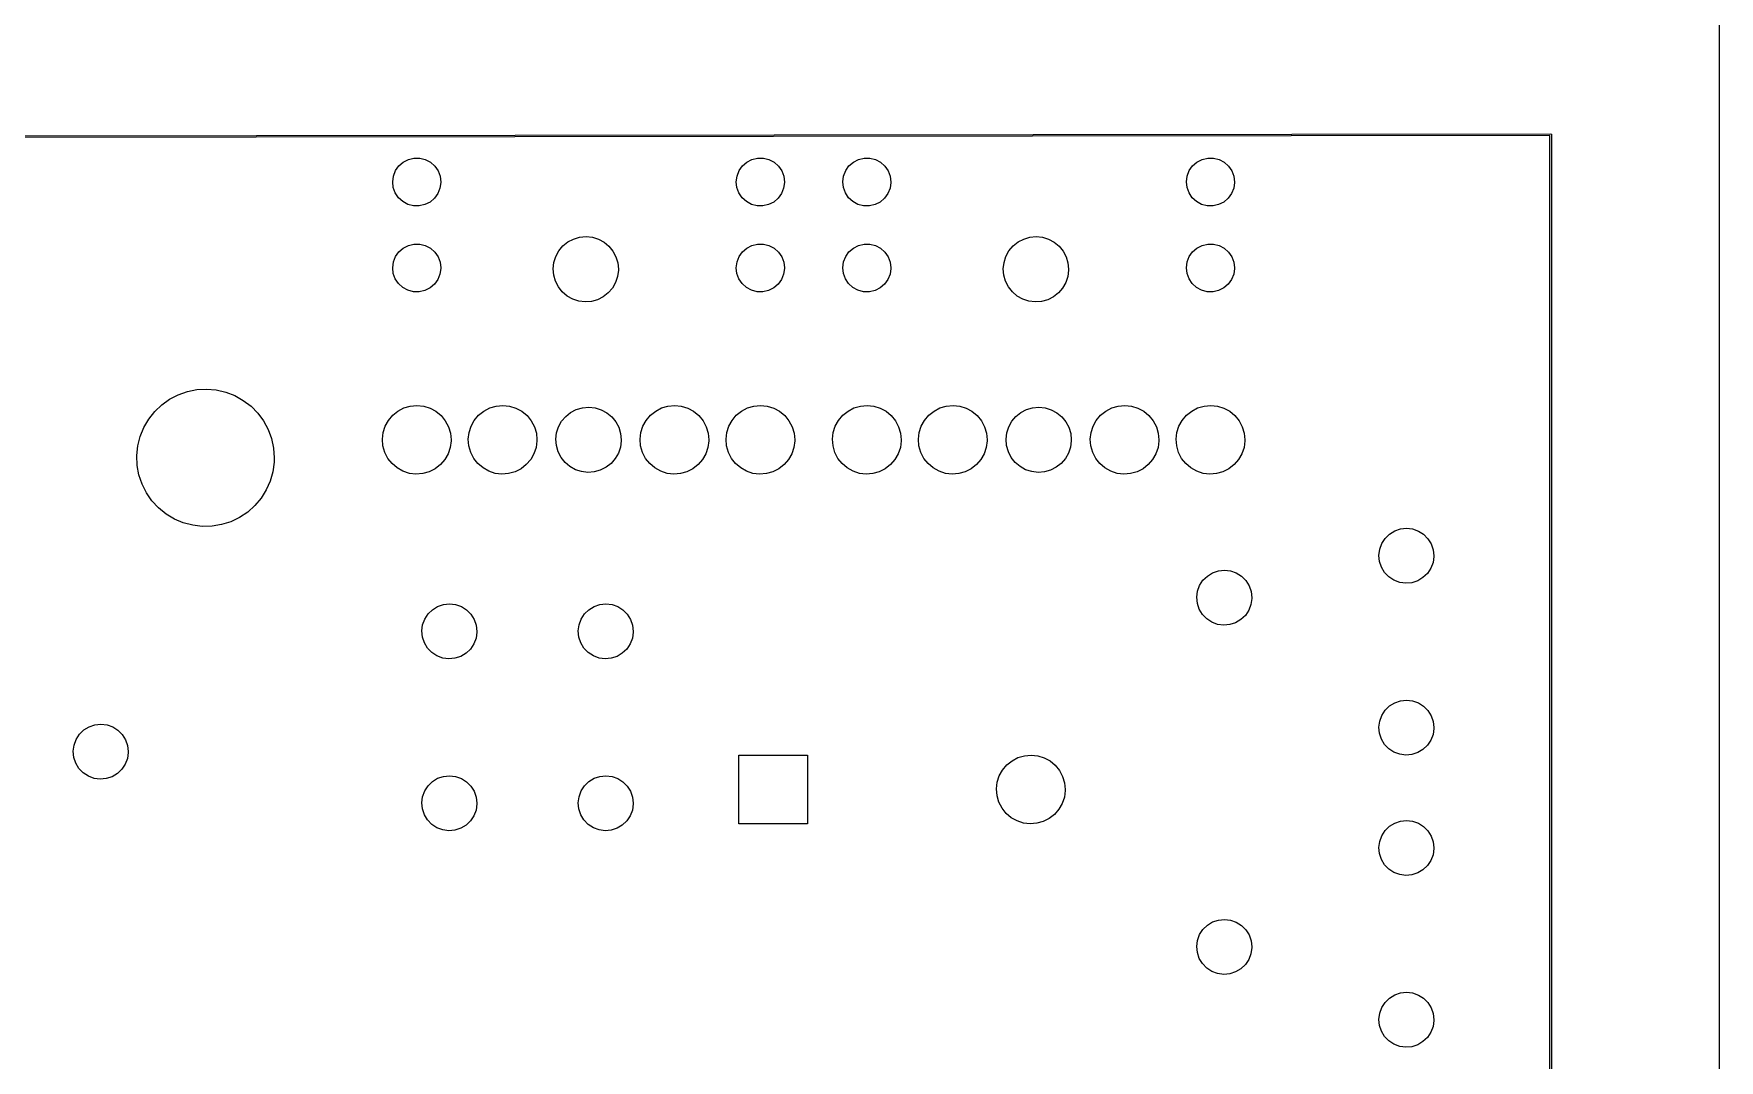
# Model space of a CAD drawing. Extents: x 0.3 to 11.5, y -8.2 to 3.2.
# Drawn here: x 9.565 to 11.496, y -2.28 to -1.104 of the extents above; entities that cross this region are included whole.
import ezdxf

# ---------------------------------------------------------------- set-up
doc = ezdxf.new("R2010")
doc.units = 0
doc.header["$MEASUREMENT"] = 0
doc.layers.add('BLACK', color=7, linetype='CONTINUOUS')

msp = doc.modelspace()

# ---------------------------------------------------------------- linework, layer by layer
at = {"layer": 'BLACK', "linetype": 'CONTINUOUS'}
for p, q in [((11.4961, -0.19685), (11.4961, -8.07115)), ((1.06674, -1.23051), (11.303, -1.2187)), ((11.302, -1.22067), (1.06772, -1.23248)), ((11.302, -3.37618), (11.302, -1.22067)), ((11.303, -1.2187), (11.303, -1.2187)), ((11.303, -1.2187), (11.303, -1.2187)), ((11.303, -1.2187), (11.3033, -1.21885)), ((11.3033, -1.21885), (11.3037, -1.21899)), ((11.3037, -1.21899), (11.3037, -1.21899)), ((11.3037, -1.21899), (11.3037, -1.21899)), ((11.3037, -1.21899), (11.3038, -1.21933)), ((11.3038, -1.21933), (11.3039, -1.21968)), ((11.3039, -1.21968), (11.3039, -1.21968)), ((11.3039, -1.21968), (11.3039, -1.21969)), ((11.3039, -1.21969), (11.3039, -3.37717)), ((9.98326, -1.25538), (9.98825, -1.25103)), ((9.98825, -1.25103), (9.99414, -1.24799)), ((9.99414, -1.24799), (10.0006, -1.24644)), ((10.0006, -1.24644), (10.0072, -1.24648)), ((10.0072, -1.24648), (10.0136, -1.24809)), ((10.0136, -1.24809), (10.0195, -1.25119)), ((10.0195, -1.25119), (10.0244, -1.25559)), ((10.377, -1.25538), (10.382, -1.25103)), ((10.382, -1.25103), (10.3878, -1.24799)), ((10.3878, -1.24799), (10.3943, -1.24644)), ((10.3943, -1.24644), (10.4009, -1.24648)), ((10.4009, -1.24648), (10.4073, -1.24809)), ((10.4073, -1.24809), (10.4132, -1.25119)), ((10.4132, -1.25119), (10.4181, -1.25559)), ((10.499, -1.25538), (10.504, -1.25103)), ((10.504, -1.25103), (10.5099, -1.24799)), ((10.5099, -1.24799), (10.5163, -1.24644)), ((10.5163, -1.24644), (10.5229, -1.24648)), ((10.5229, -1.24648), (10.5294, -1.24809)), ((10.5294, -1.24809), (10.5352, -1.25119)), ((10.5352, -1.25119), (10.5402, -1.25559)), ((10.8927, -1.25538), (10.8977, -1.25103)), ((10.8977, -1.25103), (10.9036, -1.24799)), ((10.9036, -1.24799), (10.91, -1.24644)), ((10.91, -1.24644), (10.9166, -1.24648)), ((10.9166, -1.24648), (10.9231, -1.24809)), ((10.9231, -1.24809), (10.9289, -1.25119)), ((10.9289, -1.25119), (10.9339, -1.25559)), ((9.97619, -1.27353), (9.97705, -1.26697)), ((9.97691, -1.28011), (9.97619, -1.27353)), ((9.97705, -1.26697), (9.97946, -1.2608)), ((9.97946, -1.2608), (9.98326, -1.25538)), ((10.0244, -1.25559), (10.0282, -1.26105)), ((10.0282, -1.26105), (10.0305, -1.26725)), ((10.0313, -1.2744), (10.0304, -1.28095)), ((10.0305, -1.26725), (10.0313, -1.27382)), ((10.0313, -1.27382), (10.0313, -1.2744)), ((10.3699, -1.27353), (10.3708, -1.26697)), ((10.3706, -1.28011), (10.3699, -1.27353)), ((10.3708, -1.26697), (10.3732, -1.2608)), ((10.3732, -1.2608), (10.377, -1.25538)), ((10.4181, -1.25559), (10.4219, -1.26105)), ((10.4219, -1.26105), (10.4242, -1.26725)), ((10.425, -1.2744), (10.4241, -1.28095)), ((10.4242, -1.26725), (10.425, -1.27382)), ((10.425, -1.27382), (10.425, -1.2744)), ((10.4919, -1.27353), (10.4928, -1.26697)), ((10.4927, -1.28011), (10.4919, -1.27353)), ((10.4928, -1.26697), (10.4952, -1.2608)), ((10.4952, -1.2608), (10.499, -1.25538)), ((10.5402, -1.25559), (10.5439, -1.26105)), ((10.5439, -1.26105), (10.5463, -1.26725)), ((10.547, -1.2744), (10.5461, -1.28095)), ((10.5463, -1.26725), (10.5471, -1.27382)), ((10.5471, -1.27382), (10.547, -1.2744)), ((10.8856, -1.27353), (10.8865, -1.26697)), ((10.8864, -1.28011), (10.8856, -1.27353)), ((10.8865, -1.26697), (10.8889, -1.2608)), ((10.8889, -1.2608), (10.8927, -1.25538)), ((10.9339, -1.25559), (10.9376, -1.26105)), ((10.9376, -1.26105), (10.94, -1.26725)), ((10.9407, -1.2744), (10.9398, -1.28095)), ((10.94, -1.26725), (10.9408, -1.27382)), ((10.9408, -1.27382), (10.9407, -1.2744)), ((9.97919, -1.28633), (9.97691, -1.28011)), ((9.98288, -1.29183), (9.97919, -1.28633)), ((9.98778, -1.29628), (9.98288, -1.29183)), ((10.024, -1.29247), (10.019, -1.29677)), ((10.0279, -1.2871), (10.024, -1.29247)), ((10.0304, -1.28095), (10.0279, -1.2871)), ((10.3729, -1.28633), (10.3706, -1.28011)), ((10.3766, -1.29183), (10.3729, -1.28633)), ((10.3815, -1.29628), (10.3766, -1.29183)), ((10.4177, -1.29247), (10.4127, -1.29677)), ((10.4216, -1.2871), (10.4177, -1.29247)), ((10.4241, -1.28095), (10.4216, -1.2871)), ((10.4949, -1.28633), (10.4927, -1.28011)), ((10.4986, -1.29183), (10.4949, -1.28633)), ((10.5035, -1.29628), (10.4986, -1.29183)), ((10.5398, -1.29247), (10.5347, -1.29677)), ((10.5436, -1.2871), (10.5398, -1.29247)), ((10.5461, -1.28095), (10.5436, -1.2871)), ((10.8886, -1.28633), (10.8864, -1.28011)), ((10.8923, -1.29183), (10.8886, -1.28633)), ((10.8972, -1.29628), (10.8923, -1.29183)), ((10.9335, -1.29247), (10.9284, -1.29677)), ((10.9373, -1.2871), (10.9335, -1.29247)), ((10.9398, -1.28095), (10.9373, -1.2871)), ((9.9936, -1.29944), (9.98778, -1.29628)), ((10, -1.30112), (9.9936, -1.29944)), ((10.0066, -1.30123), (10, -1.30112)), ((10.0131, -1.29975), (10.0066, -1.30123)), ((10.019, -1.29677), (10.0131, -1.29975)), ((10.3873, -1.29944), (10.3815, -1.29628)), ((10.3937, -1.30112), (10.3873, -1.29944)), ((10.4003, -1.30123), (10.3937, -1.30112)), ((10.4068, -1.29975), (10.4003, -1.30123)), ((10.4127, -1.29677), (10.4068, -1.29975)), ((10.5093, -1.29944), (10.5035, -1.29628)), ((10.5158, -1.30112), (10.5093, -1.29944)), ((10.5224, -1.30123), (10.5158, -1.30112)), ((10.5288, -1.29975), (10.5224, -1.30123)), ((10.5347, -1.29677), (10.5288, -1.29975)), ((10.903, -1.29944), (10.8972, -1.29628)), ((10.9095, -1.30112), (10.903, -1.29944)), ((10.9161, -1.30123), (10.9095, -1.30112)), ((10.9225, -1.29975), (10.9161, -1.30123)), ((10.9284, -1.29677), (10.9225, -1.29975)), ((9.98326, -1.3538), (9.98825, -1.34945)), ((9.98825, -1.34945), (9.99414, -1.34641)), ((9.99414, -1.34641), (10.0006, -1.34487)), ((10.0006, -1.34487), (10.0072, -1.3449)), ((10.0072, -1.3449), (10.0136, -1.34652)), ((10.0136, -1.34652), (10.0195, -1.34961)), ((10.0195, -1.34961), (10.0244, -1.35402)), ((10.1666, -1.35269), (10.1713, -1.3471)), ((10.1713, -1.3471), (10.177, -1.34252)), ((10.177, -1.34252), (10.1834, -1.33914)), ((10.1834, -1.33914), (10.1904, -1.33708)), ((10.1904, -1.33708), (10.1977, -1.33642)), ((10.1977, -1.33642), (10.205, -1.33718)), ((10.205, -1.33718), (10.2119, -1.33934)), ((10.2119, -1.33934), (10.2184, -1.34281)), ((10.2184, -1.34281), (10.224, -1.34746)), ((10.224, -1.34746), (10.2286, -1.35312)), ((10.377, -1.3538), (10.382, -1.34945)), ((10.382, -1.34945), (10.3878, -1.34641)), ((10.3878, -1.34641), (10.3943, -1.34487)), ((10.3943, -1.34487), (10.4009, -1.3449)), ((10.4009, -1.3449), (10.4073, -1.34652)), ((10.4073, -1.34652), (10.4132, -1.34961)), ((10.4132, -1.34961), (10.4181, -1.35402)), ((10.499, -1.3538), (10.504, -1.34945)), ((10.504, -1.34945), (10.5099, -1.34641)), ((10.5099, -1.34641), (10.5163, -1.34487)), ((10.5163, -1.34487), (10.5229, -1.3449)), ((10.5229, -1.3449), (10.5294, -1.34652)), ((10.5294, -1.34652), (10.5352, -1.34961)), ((10.5352, -1.34961), (10.5402, -1.35402)), ((10.6823, -1.35269), (10.687, -1.3471)), ((10.687, -1.3471), (10.6927, -1.34252)), ((10.6927, -1.34252), (10.6992, -1.33914)), ((10.6992, -1.33914), (10.7062, -1.33708)), ((10.7062, -1.33708), (10.7135, -1.33642)), ((10.7135, -1.33642), (10.7207, -1.33718)), ((10.7207, -1.33718), (10.7277, -1.33934)), ((10.7277, -1.33934), (10.7341, -1.34281)), ((10.7341, -1.34281), (10.7397, -1.34746)), ((10.7397, -1.34746), (10.7443, -1.35312)), ((10.8927, -1.3538), (10.8977, -1.34945)), ((10.8977, -1.34945), (10.9036, -1.34641)), ((10.9036, -1.34641), (10.91, -1.34487)), ((10.91, -1.34487), (10.9166, -1.3449)), ((10.9166, -1.3449), (10.9231, -1.34652)), ((10.9231, -1.34652), (10.9289, -1.34961)), ((10.9289, -1.34961), (10.9339, -1.35402)), ((9.97619, -1.37196), (9.97705, -1.36539)), ((9.97705, -1.36539), (9.97946, -1.35922)), ((9.97946, -1.35922), (9.98326, -1.3538)), ((10.0244, -1.35402), (10.0282, -1.35948)), ((10.0282, -1.35948), (10.0305, -1.36567)), ((10.0305, -1.36567), (10.0313, -1.37224)), ((10.16, -1.3733), (10.1609, -1.36604)), ((10.1609, -1.36604), (10.1631, -1.35908)), ((10.1631, -1.35908), (10.1666, -1.35269)), ((10.2286, -1.35312), (10.232, -1.35957)), ((10.232, -1.35957), (10.2341, -1.36655)), ((10.2341, -1.36655), (10.2348, -1.37382)), ((10.3699, -1.37196), (10.3708, -1.36539)), ((10.3708, -1.36539), (10.3732, -1.35922)), ((10.3732, -1.35922), (10.377, -1.3538)), ((10.4181, -1.35402), (10.4219, -1.35948)), ((10.4219, -1.35948), (10.4242, -1.36567)), ((10.4242, -1.36567), (10.425, -1.37224)), ((10.4919, -1.37196), (10.4928, -1.36539)), ((10.4928, -1.36539), (10.4952, -1.35922)), ((10.4952, -1.35922), (10.499, -1.3538)), ((10.5402, -1.35402), (10.5439, -1.35948)), ((10.5439, -1.35948), (10.5463, -1.36567)), ((10.5463, -1.36567), (10.5471, -1.37224)), ((10.6758, -1.3733), (10.6766, -1.36604)), ((10.6766, -1.36604), (10.6788, -1.35908)), ((10.6788, -1.35908), (10.6823, -1.35269)), ((10.7443, -1.35312), (10.7478, -1.35957)), ((10.7478, -1.35957), (10.7499, -1.36655)), ((10.7499, -1.36655), (10.7506, -1.37382)), ((10.8856, -1.37196), (10.8865, -1.36539)), ((10.8865, -1.36539), (10.8889, -1.35922)), ((10.8889, -1.35922), (10.8927, -1.3538)), ((10.9339, -1.35402), (10.9376, -1.35948)), ((10.9376, -1.35948), (10.94, -1.36567)), ((10.94, -1.36567), (10.9408, -1.37224)), ((9.97691, -1.37854), (9.97619, -1.37196)), ((9.97919, -1.38476), (9.97691, -1.37854)), ((9.98288, -1.39025), (9.97919, -1.38476)), ((9.98778, -1.39471), (9.98288, -1.39025)), ((10.0279, -1.38552), (10.024, -1.3909)), ((10.0304, -1.37938), (10.0279, -1.38552)), ((10.0313, -1.37282), (10.0304, -1.37938)), ((10.0313, -1.37224), (10.0313, -1.37282)), ((10.1607, -1.38057), (10.16, -1.3733)), ((10.1627, -1.38759), (10.1607, -1.38057)), ((10.166, -1.39408), (10.1627, -1.38759)), ((10.2316, -1.38903), (10.228, -1.39538)), ((10.2339, -1.38211), (10.2316, -1.38903)), ((10.2348, -1.37486), (10.2339, -1.38211)), ((10.2348, -1.37382), (10.2348, -1.37486)), ((10.3706, -1.37854), (10.3699, -1.37196)), ((10.3729, -1.38476), (10.3706, -1.37854)), ((10.3766, -1.39025), (10.3729, -1.38476)), ((10.3815, -1.39471), (10.3766, -1.39025)), ((10.4216, -1.38552), (10.4177, -1.3909)), ((10.4241, -1.37938), (10.4216, -1.38552)), ((10.425, -1.37282), (10.4241, -1.37938)), ((10.425, -1.37224), (10.425, -1.37282)), ((10.4927, -1.37854), (10.4919, -1.37196)), ((10.4949, -1.38476), (10.4927, -1.37854)), ((10.4986, -1.39025), (10.4949, -1.38476)), ((10.5035, -1.39471), (10.4986, -1.39025)), ((10.5436, -1.38552), (10.5398, -1.3909)), ((10.5461, -1.37938), (10.5436, -1.38552)), ((10.547, -1.37282), (10.5461, -1.37938)), ((10.5471, -1.37224), (10.547, -1.37282)), ((10.6764, -1.38057), (10.6758, -1.3733)), ((10.6784, -1.38759), (10.6764, -1.38057)), ((10.6818, -1.39408), (10.6784, -1.38759)), ((10.7474, -1.38903), (10.7438, -1.39538)), ((10.7497, -1.38211), (10.7474, -1.38903)), ((10.7506, -1.37486), (10.7497, -1.38211)), ((10.7506, -1.37382), (10.7506, -1.37486)), ((10.8864, -1.37854), (10.8856, -1.37196)), ((10.8886, -1.38476), (10.8864, -1.37854)), ((10.8923, -1.39025), (10.8886, -1.38476)), ((10.8972, -1.39471), (10.8923, -1.39025)), ((10.9373, -1.38552), (10.9335, -1.3909)), ((10.9398, -1.37938), (10.9373, -1.38552)), ((10.9407, -1.37282), (10.9398, -1.37938)), ((10.9408, -1.37224), (10.9407, -1.37282)), ((9.9936, -1.39787), (9.98778, -1.39471)), ((10, -1.39955), (9.9936, -1.39787)), ((10.0066, -1.39965), (10, -1.39955)), ((10.0131, -1.39817), (10.0066, -1.39965)), ((10.019, -1.3952), (10.0131, -1.39817)), ((10.024, -1.3909), (10.019, -1.3952)), ((10.1705, -1.3998), (10.166, -1.39408)), ((10.1761, -1.40453), (10.1705, -1.3998)), ((10.1825, -1.40809), (10.1761, -1.40453)), ((10.1894, -1.41035), (10.1825, -1.40809)), ((10.211, -1.40869), (10.2039, -1.41065)), ((10.2175, -1.4054), (10.211, -1.40869)), ((10.2232, -1.4009), (10.2175, -1.4054)), ((10.228, -1.39538), (10.2232, -1.4009)), ((10.3873, -1.39787), (10.3815, -1.39471)), ((10.3937, -1.39955), (10.3873, -1.39787)), ((10.4003, -1.39965), (10.3937, -1.39955)), ((10.4068, -1.39817), (10.4003, -1.39965)), ((10.4127, -1.3952), (10.4068, -1.39817)), ((10.4177, -1.3909), (10.4127, -1.3952)), ((10.5093, -1.39787), (10.5035, -1.39471)), ((10.5158, -1.39955), (10.5093, -1.39787)), ((10.5224, -1.39965), (10.5158, -1.39955)), ((10.5288, -1.39817), (10.5224, -1.39965)), ((10.5347, -1.3952), (10.5288, -1.39817)), ((10.5398, -1.3909), (10.5347, -1.3952)), ((10.6863, -1.3998), (10.6818, -1.39408)), ((10.6918, -1.40453), (10.6863, -1.3998)), ((10.6982, -1.40809), (10.6918, -1.40453)), ((10.7052, -1.41035), (10.6982, -1.40809)), ((10.7267, -1.40869), (10.7197, -1.41065)), ((10.7332, -1.4054), (10.7267, -1.40869)), ((10.739, -1.4009), (10.7332, -1.4054)), ((10.7438, -1.39538), (10.739, -1.4009)), ((10.903, -1.39787), (10.8972, -1.39471)), ((10.9095, -1.39955), (10.903, -1.39787)), ((10.9161, -1.39965), (10.9095, -1.39955)), ((10.9225, -1.39817), (10.9161, -1.39965)), ((10.9284, -1.3952), (10.9225, -1.39817)), ((10.9335, -1.3909), (10.9284, -1.3952)), ((10.1967, -1.41121), (10.1894, -1.41035)), ((10.2039, -1.41065), (10.1967, -1.41121)), ((10.7124, -1.41121), (10.7052, -1.41035)), ((10.7197, -1.41065), (10.7124, -1.41121)), ((9.71162, -1.52908), (9.72067, -1.52261)), ((9.72067, -1.52261), (9.73054, -1.51749)), ((9.73054, -1.51749), (9.74104, -1.5138)), ((9.74104, -1.5138), (9.75195, -1.51163)), ((9.75195, -1.51163), (9.76305, -1.51102)), ((9.76305, -1.51102), (9.77413, -1.51198)), ((9.77413, -1.51198), (9.78497, -1.51449)), ((9.78497, -1.51449), (9.79534, -1.51851)), ((9.79534, -1.51851), (9.80505, -1.52394)), ((9.80505, -1.52394), (9.81389, -1.53069)), ((9.69669, -1.54549), (9.70358, -1.53676)), ((9.70358, -1.53676), (9.71162, -1.52908)), ((9.81389, -1.53069), (9.82169, -1.53861)), ((9.82169, -1.53861), (9.8283, -1.54756)), ((9.97126, -1.54685), (9.9762, -1.54097)), ((9.9762, -1.54097), (9.98219, -1.53615)), ((9.98219, -1.53615), (9.989, -1.53259)), ((9.989, -1.53259), (9.99637, -1.53042)), ((9.99637, -1.53042), (10.004, -1.52973)), ((10.004, -1.52973), (10.0117, -1.53053)), ((10.0117, -1.53053), (10.019, -1.5328)), ((10.019, -1.5328), (10.0258, -1.53646)), ((10.0258, -1.53646), (10.0317, -1.54135)), ((10.0317, -1.54135), (10.0365, -1.54731)), ((10.0697, -1.54685), (10.0746, -1.54097)), ((10.0746, -1.54097), (10.0806, -1.53615)), ((10.0806, -1.53615), (10.0874, -1.53259)), ((10.0874, -1.53259), (10.0948, -1.53042)), ((10.0948, -1.53042), (10.1024, -1.52973)), ((10.1024, -1.52973), (10.1101, -1.53053)), ((10.1101, -1.53053), (10.1174, -1.5328)), ((10.1174, -1.5328), (10.1242, -1.53646)), ((10.1242, -1.53646), (10.1301, -1.54135)), ((10.1301, -1.54135), (10.135, -1.54731)), ((10.1697, -1.54796), (10.1744, -1.54237)), ((10.1744, -1.54237), (10.1801, -1.5378)), ((10.1801, -1.5378), (10.1866, -1.53442)), ((10.1866, -1.53442), (10.1936, -1.53236)), ((10.1936, -1.53236), (10.2009, -1.53169)), ((10.2009, -1.53169), (10.2081, -1.53246)), ((10.2081, -1.53246), (10.2151, -1.53462)), ((10.2151, -1.53462), (10.2215, -1.53809)), ((10.2215, -1.53809), (10.2271, -1.54274)), ((10.2271, -1.54274), (10.2317, -1.5484)), ((10.2665, -1.54685), (10.2715, -1.54097)), ((10.2715, -1.54097), (10.2775, -1.53615)), ((10.2775, -1.53615), (10.2843, -1.53259)), ((10.2843, -1.53259), (10.2916, -1.53042)), ((10.2916, -1.53042), (10.2993, -1.52973)), ((10.2993, -1.52973), (10.3069, -1.53053)), ((10.3069, -1.53053), (10.3143, -1.5328)), ((10.3143, -1.5328), (10.321, -1.53646)), ((10.321, -1.53646), (10.327, -1.54135)), ((10.327, -1.54135), (10.3318, -1.54731)), ((10.365, -1.54685), (10.3699, -1.54097)), ((10.3699, -1.54097), (10.3759, -1.53615)), ((10.3759, -1.53615), (10.3827, -1.53259)), ((10.3827, -1.53259), (10.3901, -1.53042)), ((10.3901, -1.53042), (10.3977, -1.52973)), ((10.3977, -1.52973), (10.4054, -1.53053)), ((10.4054, -1.53053), (10.4127, -1.5328)), ((10.4127, -1.5328), (10.4195, -1.53646)), ((10.4195, -1.53646), (10.4254, -1.54135)), ((10.4254, -1.54135), (10.4302, -1.54731)), ((10.487, -1.54685), (10.4919, -1.54097)), ((10.4919, -1.54097), (10.4979, -1.53615)), ((10.4979, -1.53615), (10.5047, -1.53259)), ((10.5047, -1.53259), (10.5121, -1.53042)), ((10.5121, -1.53042), (10.5198, -1.52973)), ((10.5198, -1.52973), (10.5274, -1.53053)), ((10.5274, -1.53053), (10.5347, -1.5328)), ((10.5347, -1.5328), (10.5415, -1.53646)), ((10.5415, -1.53646), (10.5474, -1.54135)), ((10.5474, -1.54135), (10.5523, -1.54731)), ((10.5854, -1.54685), (10.5904, -1.54097)), ((10.5904, -1.54097), (10.5964, -1.53615)), ((10.5964, -1.53615), (10.6032, -1.53259)), ((10.6032, -1.53259), (10.6105, -1.53042)), ((10.6105, -1.53042), (10.6182, -1.52973)), ((10.6182, -1.52973), (10.6258, -1.53053)), ((10.6258, -1.53053), (10.6332, -1.5328)), ((10.6332, -1.5328), (10.6399, -1.53646)), ((10.6399, -1.53646), (10.6459, -1.54135)), ((10.6459, -1.54135), (10.6507, -1.54731)), ((10.6855, -1.54796), (10.6902, -1.54237)), ((10.6902, -1.54237), (10.6959, -1.5378)), ((10.6959, -1.5378), (10.7023, -1.53442)), ((10.7023, -1.53442), (10.7093, -1.53236)), ((10.7093, -1.53236), (10.7166, -1.53169)), ((10.7166, -1.53169), (10.7239, -1.53246)), ((10.7239, -1.53246), (10.7308, -1.53462)), ((10.7308, -1.53462), (10.7373, -1.53809)), ((10.7373, -1.53809), (10.7429, -1.54274)), ((10.7429, -1.54274), (10.7475, -1.5484)), ((10.7823, -1.54685), (10.7872, -1.54097)), ((10.7872, -1.54097), (10.7932, -1.53615)), ((10.7932, -1.53615), (10.8, -1.53259)), ((10.8, -1.53259), (10.8074, -1.53042)), ((10.8074, -1.53042), (10.815, -1.52973)), ((10.815, -1.52973), (10.8227, -1.53053)), ((10.8227, -1.53053), (10.83, -1.5328)), ((10.83, -1.5328), (10.8368, -1.53646)), ((10.8368, -1.53646), (10.8427, -1.54135)), ((10.8427, -1.54135), (10.8476, -1.54731)), ((10.8807, -1.54685), (10.8856, -1.54097)), ((10.8856, -1.54097), (10.8916, -1.53615)), ((10.8916, -1.53615), (10.8984, -1.53259)), ((10.8984, -1.53259), (10.9058, -1.53042)), ((10.9058, -1.53042), (10.9135, -1.52973)), ((10.9135, -1.52973), (10.9211, -1.53053)), ((10.9211, -1.53053), (10.9284, -1.5328)), ((10.9284, -1.5328), (10.9352, -1.53646)), ((10.9352, -1.53646), (10.9411, -1.54135)), ((10.9411, -1.54135), (10.946, -1.54731)), ((9.68693, -1.56542), (9.6911, -1.55511)), ((9.6911, -1.55511), (9.69669, -1.54549)), ((9.8283, -1.54756), (9.83358, -1.55735)), ((9.83358, -1.55735), (9.83743, -1.56778)), ((9.96438, -1.56854), (9.96523, -1.56091)), ((9.96523, -1.56091), (9.96756, -1.55358)), ((9.96756, -1.55358), (9.97126, -1.54685)), ((10.0365, -1.54731), (10.0401, -1.55409)), ((10.0401, -1.55409), (10.0424, -1.56145)), ((10.0424, -1.56145), (10.0431, -1.56909)), ((10.0628, -1.56854), (10.0637, -1.56091)), ((10.0637, -1.56091), (10.066, -1.55358)), ((10.066, -1.55358), (10.0697, -1.54685)), ((10.135, -1.54731), (10.1386, -1.55409)), ((10.1386, -1.55409), (10.1408, -1.56145)), ((10.1408, -1.56145), (10.1415, -1.56909)), ((10.1632, -1.56857), (10.164, -1.56132)), ((10.164, -1.56132), (10.1662, -1.55436)), ((10.1662, -1.55436), (10.1697, -1.54796)), ((10.2317, -1.5484), (10.2352, -1.55484)), ((10.2352, -1.55484), (10.2373, -1.56183)), ((10.2373, -1.56183), (10.238, -1.56909)), ((10.2597, -1.56854), (10.2605, -1.56091)), ((10.2605, -1.56091), (10.2628, -1.55358)), ((10.2628, -1.55358), (10.2665, -1.54685)), ((10.3318, -1.54731), (10.3354, -1.55409)), ((10.3354, -1.55409), (10.3376, -1.56145)), ((10.3376, -1.56145), (10.3384, -1.56909)), ((10.3581, -1.56854), (10.3589, -1.56091)), ((10.3589, -1.56091), (10.3613, -1.55358)), ((10.3613, -1.55358), (10.365, -1.54685)), ((10.4302, -1.54731), (10.4338, -1.55409)), ((10.4338, -1.55409), (10.4361, -1.56145)), ((10.4361, -1.56145), (10.4368, -1.56909)), ((10.4801, -1.56854), (10.481, -1.56091)), ((10.481, -1.56091), (10.4833, -1.55358)), ((10.4833, -1.55358), (10.487, -1.54685)), ((10.5523, -1.54731), (10.5559, -1.55409)), ((10.5559, -1.55409), (10.5581, -1.56145)), ((10.5581, -1.56145), (10.5589, -1.56909)), ((10.5786, -1.56854), (10.5794, -1.56091)), ((10.5794, -1.56091), (10.5817, -1.55358)), ((10.5817, -1.55358), (10.5854, -1.54685)), ((10.6507, -1.54731), (10.6543, -1.55409)), ((10.6543, -1.55409), (10.6565, -1.56145)), ((10.6565, -1.56145), (10.6573, -1.56909)), ((10.6789, -1.56857), (10.6798, -1.56132)), ((10.6798, -1.56132), (10.682, -1.55436)), ((10.682, -1.55436), (10.6855, -1.54796)), ((10.7475, -1.5484), (10.7509, -1.55484)), ((10.7509, -1.55484), (10.753, -1.56183)), ((10.753, -1.56183), (10.7537, -1.56909)), ((10.7754, -1.56854), (10.7763, -1.56091)), ((10.7763, -1.56091), (10.7786, -1.55358)), ((10.7786, -1.55358), (10.7823, -1.54685)), ((10.8476, -1.54731), (10.8512, -1.55409)), ((10.8512, -1.55409), (10.8534, -1.56145)), ((10.8534, -1.56145), (10.8541, -1.56909)), ((10.8738, -1.56854), (10.8747, -1.56091)), ((10.8747, -1.56091), (10.877, -1.55358)), ((10.877, -1.55358), (10.8807, -1.54685)), ((10.946, -1.54731), (10.9496, -1.55409)), ((10.9496, -1.55409), (10.9518, -1.56145)), ((10.9518, -1.56145), (10.9526, -1.56909)), ((9.68311, -1.58728), (9.68425, -1.57621)), ((9.68425, -1.57621), (9.68693, -1.56542)), ((9.83743, -1.56778), (9.83977, -1.57866)), ((9.83977, -1.57866), (9.84056, -1.58975)), ((9.96502, -1.5762), (9.96438, -1.56854)), ((9.96714, -1.58359), (9.96502, -1.5762)), ((10.0421, -1.57782), (10.0397, -1.58511)), ((10.0431, -1.57019), (10.0421, -1.57782)), ((10.0431, -1.56909), (10.0431, -1.57019)), ((10.0634, -1.5762), (10.0628, -1.56854)), ((10.0656, -1.58359), (10.0634, -1.5762)), ((10.1406, -1.57782), (10.1381, -1.58511)), ((10.1415, -1.57019), (10.1406, -1.57782)), ((10.1415, -1.56909), (10.1415, -1.57019)), ((10.1638, -1.57585), (10.1632, -1.56857)), ((10.1658, -1.58286), (10.1638, -1.57585)), ((10.1692, -1.58936), (10.1658, -1.58286)), ((10.2371, -1.57738), (10.2348, -1.58431)), ((10.238, -1.57014), (10.2371, -1.57738)), ((10.238, -1.56909), (10.238, -1.57014)), ((10.2603, -1.5762), (10.2597, -1.56854)), ((10.2624, -1.58359), (10.2603, -1.5762)), ((10.3374, -1.57782), (10.335, -1.58511)), ((10.3384, -1.57019), (10.3374, -1.57782)), ((10.3384, -1.56909), (10.3384, -1.57019)), ((10.3587, -1.5762), (10.3581, -1.56854)), ((10.3608, -1.58359), (10.3587, -1.5762)), ((10.4358, -1.57782), (10.4334, -1.58511)), ((10.4368, -1.57019), (10.4358, -1.57782)), ((10.4368, -1.56909), (10.4368, -1.57019)), ((10.4808, -1.5762), (10.4801, -1.56854)), ((10.4829, -1.58359), (10.4808, -1.5762)), ((10.5579, -1.57782), (10.5555, -1.58511)), ((10.5588, -1.57019), (10.5579, -1.57782)), ((10.5589, -1.56909), (10.5588, -1.57019)), ((10.5792, -1.5762), (10.5786, -1.56854)), ((10.5813, -1.58359), (10.5792, -1.5762)), ((10.6563, -1.57782), (10.6539, -1.58511)), ((10.6573, -1.57019), (10.6563, -1.57782)), ((10.6573, -1.56909), (10.6573, -1.57019)), ((10.6796, -1.57585), (10.6789, -1.56857)), ((10.6816, -1.58286), (10.6796, -1.57585)), ((10.6849, -1.58936), (10.6816, -1.58286)), ((10.7528, -1.57738), (10.7505, -1.58431)), ((10.7537, -1.57014), (10.7528, -1.57738)), ((10.7537, -1.56909), (10.7537, -1.57014)), ((10.776, -1.5762), (10.7754, -1.56854)), ((10.7782, -1.58359), (10.776, -1.5762)), ((10.8532, -1.57782), (10.8507, -1.58511)), ((10.8541, -1.57019), (10.8532, -1.57782)), ((10.8541, -1.56909), (10.8541, -1.57019)), ((10.8745, -1.5762), (10.8738, -1.56854)), ((10.8766, -1.58359), (10.8745, -1.5762)), ((10.9516, -1.57782), (10.9492, -1.58511)), ((10.9525, -1.57019), (10.9516, -1.57782)), ((10.9526, -1.56909), (10.9525, -1.57019)), ((9.68355, -1.59839), (9.68311, -1.58728)), ((9.68555, -1.60933), (9.68355, -1.59839)), ((9.8404, -1.5947), (9.83892, -1.60572)), ((9.84056, -1.58975), (9.8404, -1.5947)), ((9.97065, -1.59042), (9.96714, -1.58359)), ((9.97542, -1.59644), (9.97065, -1.59042)), ((9.98128, -1.60142), (9.97542, -1.59644)), ((9.98798, -1.60517), (9.98128, -1.60142)), ((10.0248, -1.60234), (10.018, -1.6058)), ((10.0309, -1.59761), (10.0248, -1.60234)), ((10.0359, -1.59179), (10.0309, -1.59761)), ((10.0397, -1.58511), (10.0359, -1.59179)), ((10.0691, -1.59042), (10.0656, -1.58359)), ((10.0738, -1.59644), (10.0691, -1.59042)), ((10.0797, -1.60142), (10.0738, -1.59644)), ((10.0864, -1.60517), (10.0797, -1.60142)), ((10.1233, -1.60234), (10.1164, -1.6058)), ((10.1293, -1.59761), (10.1233, -1.60234)), ((10.1343, -1.59179), (10.1293, -1.59761)), ((10.1381, -1.58511), (10.1343, -1.59179)), ((10.1737, -1.59508), (10.1692, -1.58936)), ((10.1792, -1.59981), (10.1737, -1.59508)), ((10.1856, -1.60337), (10.1792, -1.59981)), ((10.2206, -1.60067), (10.2141, -1.60396)), ((10.2264, -1.59618), (10.2206, -1.60067)), ((10.2312, -1.59065), (10.2264, -1.59618)), ((10.2348, -1.58431), (10.2312, -1.59065)), ((10.2659, -1.59042), (10.2624, -1.58359)), ((10.2707, -1.59644), (10.2659, -1.59042)), ((10.2766, -1.60142), (10.2707, -1.59644)), ((10.2833, -1.60517), (10.2766, -1.60142)), ((10.3201, -1.60234), (10.3133, -1.6058)), ((10.3262, -1.59761), (10.3201, -1.60234)), ((10.3312, -1.59179), (10.3262, -1.59761)), ((10.335, -1.58511), (10.3312, -1.59179)), ((10.3644, -1.59042), (10.3608, -1.58359)), ((10.3691, -1.59644), (10.3644, -1.59042)), ((10.375, -1.60142), (10.3691, -1.59644)), ((10.3817, -1.60517), (10.375, -1.60142)), ((10.4185, -1.60234), (10.4117, -1.6058)), ((10.4246, -1.59761), (10.4185, -1.60234)), ((10.4296, -1.59179), (10.4246, -1.59761)), ((10.4334, -1.58511), (10.4296, -1.59179)), ((10.4864, -1.59042), (10.4829, -1.58359)), ((10.4912, -1.59644), (10.4864, -1.59042)), ((10.497, -1.60142), (10.4912, -1.59644)), ((10.5037, -1.60517), (10.497, -1.60142)), ((10.5406, -1.60234), (10.5337, -1.6058)), ((10.5466, -1.59761), (10.5406, -1.60234)), ((10.5517, -1.59179), (10.5466, -1.59761)), ((10.5555, -1.58511), (10.5517, -1.59179)), ((10.5848, -1.59042), (10.5813, -1.58359)), ((10.5896, -1.59644), (10.5848, -1.59042)), ((10.5954, -1.60142), (10.5896, -1.59644)), ((10.6022, -1.60517), (10.5954, -1.60142)), ((10.639, -1.60234), (10.6322, -1.6058)), ((10.6451, -1.59761), (10.639, -1.60234)), ((10.6501, -1.59179), (10.6451, -1.59761)), ((10.6539, -1.58511), (10.6501, -1.59179)), ((10.6894, -1.59508), (10.6849, -1.58936)), ((10.695, -1.59981), (10.6894, -1.59508)), ((10.7014, -1.60337), (10.695, -1.59981)), ((10.7364, -1.60067), (10.7299, -1.60396)), ((10.7421, -1.59618), (10.7364, -1.60067)), ((10.7469, -1.59065), (10.7421, -1.59618)), ((10.7505, -1.58431), (10.7469, -1.59065)), ((10.7817, -1.59042), (10.7782, -1.58359)), ((10.7864, -1.59644), (10.7817, -1.59042)), ((10.7923, -1.60142), (10.7864, -1.59644)), ((10.799, -1.60517), (10.7923, -1.60142)), ((10.8359, -1.60234), (10.829, -1.6058)), ((10.8419, -1.59761), (10.8359, -1.60234)), ((10.8469, -1.59179), (10.8419, -1.59761)), ((10.8507, -1.58511), (10.8469, -1.59179)), ((10.8801, -1.59042), (10.8766, -1.58359)), ((10.8849, -1.59644), (10.8801, -1.59042)), ((10.8907, -1.60142), (10.8849, -1.59644)), ((10.8974, -1.60517), (10.8907, -1.60142)), ((10.9343, -1.60234), (10.9274, -1.6058)), ((10.9403, -1.59761), (10.9343, -1.60234)), ((10.9454, -1.59179), (10.9403, -1.59761)), ((10.9492, -1.58511), (10.9454, -1.59179)), ((9.68907, -1.61988), (9.68555, -1.60933)), ((9.69404, -1.62983), (9.68907, -1.61988)), ((9.8359, -1.61642), (9.8314, -1.6266)), ((9.83892, -1.60572), (9.8359, -1.61642)), ((9.99529, -1.60755), (9.98798, -1.60517)), ((10.0029, -1.60846), (9.99529, -1.60755)), ((10.0106, -1.60787), (10.0029, -1.60846)), ((10.018, -1.6058), (10.0106, -1.60787)), ((10.0937, -1.60755), (10.0864, -1.60517)), ((10.1013, -1.60846), (10.0937, -1.60755)), ((10.109, -1.60787), (10.1013, -1.60846)), ((10.1164, -1.6058), (10.109, -1.60787)), ((10.1926, -1.60562), (10.1856, -1.60337)), ((10.1998, -1.60649), (10.1926, -1.60562)), ((10.2071, -1.60593), (10.1998, -1.60649)), ((10.2141, -1.60396), (10.2071, -1.60593)), ((10.2906, -1.60755), (10.2833, -1.60517)), ((10.2982, -1.60846), (10.2906, -1.60755)), ((10.3059, -1.60787), (10.2982, -1.60846)), ((10.3133, -1.6058), (10.3059, -1.60787)), ((10.389, -1.60755), (10.3817, -1.60517)), ((10.3966, -1.60846), (10.389, -1.60755)), ((10.4043, -1.60787), (10.3966, -1.60846)), ((10.4117, -1.6058), (10.4043, -1.60787)), ((10.511, -1.60755), (10.5037, -1.60517)), ((10.5187, -1.60846), (10.511, -1.60755)), ((10.5263, -1.60787), (10.5187, -1.60846)), ((10.5337, -1.6058), (10.5263, -1.60787)), ((10.6095, -1.60755), (10.6022, -1.60517)), ((10.6171, -1.60846), (10.6095, -1.60755)), ((10.6248, -1.60787), (10.6171, -1.60846)), ((10.6322, -1.6058), (10.6248, -1.60787)), ((10.7083, -1.60562), (10.7014, -1.60337)), ((10.7156, -1.60649), (10.7083, -1.60562)), ((10.7228, -1.60593), (10.7156, -1.60649)), ((10.7299, -1.60396), (10.7228, -1.60593)), ((10.8063, -1.60755), (10.799, -1.60517)), ((10.8139, -1.60846), (10.8063, -1.60755)), ((10.8216, -1.60787), (10.8139, -1.60846)), ((10.829, -1.6058), (10.8216, -1.60787)), ((10.9047, -1.60755), (10.8974, -1.60517)), ((10.9124, -1.60846), (10.9047, -1.60755)), ((10.92, -1.60787), (10.9124, -1.60846)), ((10.9274, -1.6058), (10.92, -1.60787)), ((9.70036, -1.63898), (9.69404, -1.62983)), ((9.70791, -1.64715), (9.70036, -1.63898)), ((9.82552, -1.63603), (9.81836, -1.64455)), ((9.8314, -1.6266), (9.82552, -1.63603)), ((9.71654, -1.65417), (9.70791, -1.64715)), ((9.72607, -1.65991), (9.71654, -1.65417)), ((9.73631, -1.66425), (9.72607, -1.65991)), ((9.80083, -1.65815), (9.7908, -1.66296)), ((9.81008, -1.65197), (9.80083, -1.65815)), ((9.81836, -1.64455), (9.81008, -1.65197)), ((9.74706, -1.6671), (9.73631, -1.66425)), ((9.75811, -1.6684), (9.74706, -1.6671)), ((9.76923, -1.66814), (9.75811, -1.6684)), ((9.7802, -1.66632), (9.76923, -1.66814)), ((9.7908, -1.66296), (9.7802, -1.66632)), ((11.1132, -1.68206), (11.1182, -1.67715)), ((11.1182, -1.67715), (11.1242, -1.67347)), ((11.1242, -1.67347), (11.1308, -1.67121)), ((11.1308, -1.67121), (11.1378, -1.67047)), ((11.1378, -1.67047), (11.1448, -1.6713)), ((11.1448, -1.6713), (11.1514, -1.67366)), ((11.1514, -1.67366), (11.1573, -1.67742)), ((11.1573, -1.67742), (11.1623, -1.6824)), ((11.1061, -1.70153), (11.107, -1.69456)), ((11.107, -1.69456), (11.1094, -1.68796)), ((11.1094, -1.68796), (11.1132, -1.68206)), ((11.1623, -1.6824), (11.166, -1.68836)), ((11.166, -1.68836), (11.1683, -1.69499)), ((11.1683, -1.69499), (11.1691, -1.70197)), ((10.9222, -1.71924), (10.9292, -1.7185)), ((10.9292, -1.7185), (10.9361, -1.71934)), ((11.1068, -1.70852), (11.1061, -1.70153)), ((11.109, -1.71518), (11.1068, -1.70852)), ((11.1126, -1.72119), (11.109, -1.71518)), ((11.1656, -1.71637), (11.1617, -1.72221)), ((11.1681, -1.7098), (11.1656, -1.71637)), ((11.1691, -1.70285), (11.1681, -1.7098)), ((11.1691, -1.70197), (11.1691, -1.70285)), ((10.8983, -1.74259), (10.9007, -1.736)), ((10.9007, -1.736), (10.9045, -1.73009)), ((10.9045, -1.73009), (10.9096, -1.72518)), ((10.9096, -1.72518), (10.9155, -1.7215)), ((10.9155, -1.7215), (10.9222, -1.71924)), ((10.9361, -1.71934), (10.9427, -1.72169)), ((10.9427, -1.72169), (10.9487, -1.72545)), ((10.9487, -1.72545), (10.9536, -1.73044)), ((10.9536, -1.73044), (10.9573, -1.73639)), ((10.9573, -1.73639), (10.9597, -1.74302)), ((11.1175, -1.72624), (11.1126, -1.72119)), ((11.1234, -1.73008), (11.1175, -1.72624)), ((11.13, -1.73253), (11.1234, -1.73008)), ((11.1369, -1.73346), (11.13, -1.73253)), ((11.1439, -1.73282), (11.1369, -1.73346)), ((11.1506, -1.73065), (11.1439, -1.73282)), ((11.1566, -1.72706), (11.1506, -1.73065)), ((11.1617, -1.72221), (11.1566, -1.72706)), ((10.0344, -1.75782), (10.0414, -1.75709)), ((10.0414, -1.75709), (10.0483, -1.75792)), ((10.2135, -1.75782), (10.2205, -1.75709)), ((10.2205, -1.75709), (10.2275, -1.75792)), ((10.8974, -1.74956), (10.8983, -1.74259)), ((10.8981, -1.75655), (10.8974, -1.74956)), ((10.9003, -1.76321), (10.8981, -1.75655)), ((10.9604, -1.75088), (10.9594, -1.75783)), ((10.9597, -1.74302), (10.9604, -1.75)), ((10.9604, -1.75), (10.9604, -1.75088)), ((10.0105, -1.78118), (10.0129, -1.77458)), ((10.0129, -1.77458), (10.0167, -1.76868)), ((10.0167, -1.76868), (10.0218, -1.76376)), ((10.0218, -1.76376), (10.0277, -1.76008)), ((10.0277, -1.76008), (10.0344, -1.75782)), ((10.0483, -1.75792), (10.055, -1.76027)), ((10.055, -1.76027), (10.0609, -1.76404)), ((10.0609, -1.76404), (10.0658, -1.76902)), ((10.0658, -1.76902), (10.0695, -1.77497)), ((10.0695, -1.77497), (10.0719, -1.7816)), ((10.1897, -1.78118), (10.1921, -1.77458)), ((10.1921, -1.77458), (10.1959, -1.76868)), ((10.1959, -1.76868), (10.2009, -1.76376)), ((10.2009, -1.76376), (10.2069, -1.76008)), ((10.2069, -1.76008), (10.2135, -1.75782)), ((10.2275, -1.75792), (10.2341, -1.76027)), ((10.2341, -1.76027), (10.24, -1.76404)), ((10.24, -1.76404), (10.245, -1.76902)), ((10.245, -1.76902), (10.2487, -1.77497)), ((10.2487, -1.77497), (10.251, -1.7816)), ((10.904, -1.76922), (10.9003, -1.76321)), ((10.9089, -1.77427), (10.904, -1.76922)), ((10.9147, -1.77811), (10.9089, -1.77427)), ((10.948, -1.77509), (10.942, -1.77868)), ((10.9531, -1.77025), (10.948, -1.77509)), ((10.957, -1.7644), (10.9531, -1.77025)), ((10.9594, -1.75783), (10.957, -1.7644)), ((10.0097, -1.78814), (10.0105, -1.78118)), ((10.0103, -1.79513), (10.0097, -1.78814)), ((10.0126, -1.80179), (10.0103, -1.79513)), ((10.0726, -1.78946), (10.0717, -1.79642)), ((10.0719, -1.7816), (10.0726, -1.78858)), ((10.0726, -1.78858), (10.0726, -1.78946)), ((10.1888, -1.78814), (10.1897, -1.78118)), ((10.1895, -1.79513), (10.1888, -1.78814)), ((10.1917, -1.80179), (10.1895, -1.79513)), ((10.2518, -1.78946), (10.2508, -1.79642)), ((10.251, -1.7816), (10.2518, -1.78858)), ((10.2518, -1.78858), (10.2518, -1.78946)), ((10.9213, -1.78056), (10.9147, -1.77811)), ((10.9283, -1.78149), (10.9213, -1.78056)), ((10.9353, -1.78085), (10.9283, -1.78149)), ((10.942, -1.77868), (10.9353, -1.78085)), ((10.0162, -1.8078), (10.0126, -1.80179)), ((10.0211, -1.81285), (10.0162, -1.8078)), ((10.0269, -1.8167), (10.0211, -1.81285)), ((10.0602, -1.81367), (10.0542, -1.81727)), ((10.0653, -1.80883), (10.0602, -1.81367)), ((10.0692, -1.80298), (10.0653, -1.80883)), ((10.0717, -1.79642), (10.0692, -1.80298)), ((10.1953, -1.8078), (10.1917, -1.80179)), ((10.2002, -1.81285), (10.1953, -1.8078)), ((10.2061, -1.8167), (10.2002, -1.81285)), ((10.2393, -1.81367), (10.2333, -1.81727)), ((10.2444, -1.80883), (10.2393, -1.81367)), ((10.2483, -1.80298), (10.2444, -1.80883)), ((10.2508, -1.79642), (10.2483, -1.80298)), ((10.0335, -1.81914), (10.0269, -1.8167)), ((10.0405, -1.82007), (10.0335, -1.81914)), ((10.0475, -1.81944), (10.0405, -1.82007)), ((10.0542, -1.81727), (10.0475, -1.81944)), ((10.2127, -1.81914), (10.2061, -1.8167)), ((10.2196, -1.82007), (10.2127, -1.81914)), ((10.2266, -1.81944), (10.2196, -1.82007)), ((10.2333, -1.81727), (10.2266, -1.81944)), ((11.1182, -1.874), (11.1242, -1.87032)), ((11.1242, -1.87032), (11.1308, -1.86806)), ((11.1308, -1.86806), (11.1378, -1.86732)), ((11.1378, -1.86732), (11.1448, -1.86816)), ((11.1448, -1.86816), (11.1514, -1.87051)), ((11.1514, -1.87051), (11.1573, -1.87427)), ((11.1061, -1.89838), (11.107, -1.89141)), ((11.107, -1.89141), (11.1094, -1.88481)), ((11.1094, -1.88481), (11.1132, -1.87891)), ((11.1132, -1.87891), (11.1182, -1.874)), ((11.1573, -1.87427), (11.1623, -1.87926)), ((11.1623, -1.87926), (11.166, -1.88521)), ((11.166, -1.88521), (11.1683, -1.89184)), ((11.1683, -1.89184), (11.1691, -1.89882)), ((9.61352, -1.91237), (9.61733, -1.90647)), ((9.61733, -1.90647), (9.62235, -1.90156)), ((9.62235, -1.90156), (9.62833, -1.89788)), ((9.62833, -1.89788), (9.63497, -1.89562)), ((9.63497, -1.89562), (9.64196, -1.89488)), ((9.64196, -1.89488), (9.64893, -1.89571)), ((9.64893, -1.89571), (9.65554, -1.89807)), ((9.65554, -1.89807), (9.66147, -1.90183)), ((9.66147, -1.90183), (9.66642, -1.90681)), ((9.66642, -1.90681), (9.67014, -1.91277)), ((11.1068, -1.90537), (11.1061, -1.89838)), ((11.109, -1.91203), (11.1068, -1.90537)), ((11.1681, -1.90665), (11.1656, -1.91322)), ((11.1691, -1.8997), (11.1681, -1.90665)), ((11.1691, -1.89882), (11.1691, -1.8997)), ((9.61024, -1.92594), (9.61112, -1.91897)), ((9.61093, -1.93293), (9.61024, -1.92594)), ((9.61112, -1.91897), (9.61352, -1.91237)), ((9.67014, -1.91277), (9.67245, -1.9194)), ((9.67322, -1.92726), (9.67224, -1.93421)), ((9.67245, -1.9194), (9.67323, -1.92638)), ((9.67323, -1.92638), (9.67322, -1.92726)), ((10.3727, -2.00906), (10.3727, -1.93031)), ((10.3727, -1.93031), (10.4515, -1.93031)), ((10.4515, -1.93031), (10.4515, -2.00906)), ((10.6926, -1.93318), (10.7, -1.93101)), ((10.7, -1.93101), (10.7076, -1.93032)), ((10.7076, -1.93032), (10.7153, -1.93112)), ((10.7153, -1.93112), (10.7226, -1.93339)), ((11.1126, -1.91804), (11.109, -1.91203)), ((11.1175, -1.92309), (11.1126, -1.91804)), ((11.1234, -1.92693), (11.1175, -1.92309)), ((11.13, -1.92938), (11.1234, -1.92693)), ((11.1369, -1.93031), (11.13, -1.92938)), ((11.1439, -1.92967), (11.1369, -1.93031)), ((11.1506, -1.9275), (11.1439, -1.92967)), ((11.1566, -1.92391), (11.1506, -1.9275)), ((11.1617, -1.91906), (11.1566, -1.92391)), ((11.1656, -1.91322), (11.1617, -1.91906)), ((9.61314, -1.93959), (9.61093, -1.93293)), ((9.61678, -1.9456), (9.61314, -1.93959)), ((9.62166, -1.95065), (9.61678, -1.9456)), ((9.66586, -1.94662), (9.66078, -1.95147)), ((9.66975, -1.94077), (9.66586, -1.94662)), ((9.67224, -1.93421), (9.66975, -1.94077)), ((10.6712, -1.95418), (10.6749, -1.94744)), ((10.6749, -1.94744), (10.6798, -1.94156)), ((10.6798, -1.94156), (10.6858, -1.93674)), ((10.6858, -1.93674), (10.6926, -1.93318)), ((10.7226, -1.93339), (10.7294, -1.93705)), ((10.7294, -1.93705), (10.7353, -1.94194)), ((10.7353, -1.94194), (10.7402, -1.9479)), ((10.7402, -1.9479), (10.7438, -1.95468)), ((9.62754, -1.95449), (9.62166, -1.95065)), ((9.63412, -1.95694), (9.62754, -1.95449)), ((9.64108, -1.95787), (9.63412, -1.95694)), ((9.64807, -1.95723), (9.64108, -1.95787)), ((9.65475, -1.95506), (9.64807, -1.95723)), ((9.66078, -1.95147), (9.65475, -1.95506)), ((10.0129, -1.97143), (10.0167, -1.96553)), ((10.0167, -1.96553), (10.0218, -1.96061)), ((10.0218, -1.96061), (10.0277, -1.95693)), ((10.0277, -1.95693), (10.0344, -1.95467)), ((10.0344, -1.95467), (10.0414, -1.95394)), ((10.0414, -1.95394), (10.0483, -1.95477)), ((10.0483, -1.95477), (10.055, -1.95712)), ((10.055, -1.95712), (10.0609, -1.96089)), ((10.0609, -1.96089), (10.0658, -1.96587)), ((10.0658, -1.96587), (10.0695, -1.97182)), ((10.1921, -1.97143), (10.1959, -1.96553)), ((10.1959, -1.96553), (10.2009, -1.96061)), ((10.2009, -1.96061), (10.2069, -1.95693)), ((10.2069, -1.95693), (10.2135, -1.95467)), ((10.2135, -1.95467), (10.2205, -1.95394)), ((10.2205, -1.95394), (10.2275, -1.95477)), ((10.2275, -1.95477), (10.2341, -1.95712)), ((10.2341, -1.95712), (10.24, -1.96089)), ((10.24, -1.96089), (10.245, -1.96587)), ((10.245, -1.96587), (10.2487, -1.97182)), ((10.668, -1.96914), (10.6689, -1.9615)), ((10.6686, -1.97679), (10.668, -1.96914)), ((10.6689, -1.9615), (10.6712, -1.95418)), ((10.7438, -1.95468), (10.746, -1.96204)), ((10.746, -1.96204), (10.7467, -1.96969)), ((10.7467, -1.96969), (10.7467, -1.97078)), ((10.0097, -1.98499), (10.0105, -1.97803)), ((10.0103, -1.99198), (10.0097, -1.98499)), ((10.0105, -1.97803), (10.0129, -1.97143)), ((10.0695, -1.97182), (10.0719, -1.97846)), ((10.0726, -1.98631), (10.0717, -1.99327)), ((10.0719, -1.97846), (10.0726, -1.98543)), ((10.0726, -1.98543), (10.0726, -1.98631)), ((10.1888, -1.98499), (10.1897, -1.97803)), ((10.1895, -1.99198), (10.1888, -1.98499)), ((10.1897, -1.97803), (10.1921, -1.97143)), ((10.2487, -1.97182), (10.251, -1.97846)), ((10.2518, -1.98631), (10.2508, -1.99327)), ((10.251, -1.97846), (10.2518, -1.98543)), ((10.2518, -1.98543), (10.2518, -1.98631)), ((10.6708, -1.98418), (10.6686, -1.97679)), ((10.6743, -1.99101), (10.6708, -1.98418)), ((10.7433, -1.9857), (10.7395, -1.99238)), ((10.7458, -1.97841), (10.7433, -1.9857)), ((10.7467, -1.97078), (10.7458, -1.97841)), ((10.0126, -1.99864), (10.0103, -1.99198)), ((10.0162, -2.00465), (10.0126, -1.99864)), ((10.0211, -2.0097), (10.0162, -2.00465)), ((10.0653, -2.00568), (10.0602, -2.01052)), ((10.0692, -1.99983), (10.0653, -2.00568)), ((10.0717, -1.99327), (10.0692, -1.99983)), ((10.1917, -1.99864), (10.1895, -1.99198)), ((10.1953, -2.00465), (10.1917, -1.99864)), ((10.2002, -2.0097), (10.1953, -2.00465)), ((10.2444, -2.00568), (10.2393, -2.01052)), ((10.2483, -1.99983), (10.2444, -2.00568)), ((10.2508, -1.99327), (10.2483, -1.99983)), ((10.679, -1.99703), (10.6743, -1.99101)), ((10.6849, -2.00201), (10.679, -1.99703)), ((10.6916, -2.00576), (10.6849, -2.00201)), ((10.6989, -2.00814), (10.6916, -2.00576)), ((10.7065, -2.00905), (10.6989, -2.00814)), ((10.7216, -2.00639), (10.7142, -2.00846)), ((10.7285, -2.00293), (10.7216, -2.00639)), ((10.7345, -1.9982), (10.7285, -2.00293)), ((10.7395, -1.99238), (10.7345, -1.9982)), ((11.1182, -2.01179), (11.1242, -2.00812)), ((11.1242, -2.00812), (11.1308, -2.00585)), ((11.1308, -2.00585), (11.1378, -2.00512)), ((11.1378, -2.00512), (11.1448, -2.00595)), ((11.1448, -2.00595), (11.1514, -2.00831)), ((11.1514, -2.00831), (11.1573, -2.01207)), ((10.0269, -2.01355), (10.0211, -2.0097)), ((10.0335, -2.01599), (10.0269, -2.01355)), ((10.0405, -2.01692), (10.0335, -2.01599)), ((10.0475, -2.01629), (10.0405, -2.01692)), ((10.0542, -2.01412), (10.0475, -2.01629)), ((10.0602, -2.01052), (10.0542, -2.01412)), ((10.2061, -2.01355), (10.2002, -2.0097)), ((10.2127, -2.01599), (10.2061, -2.01355)), ((10.2196, -2.01692), (10.2127, -2.01599)), ((10.2266, -2.01629), (10.2196, -2.01692)), ((10.2333, -2.01412), (10.2266, -2.01629)), ((10.2393, -2.01052), (10.2333, -2.01412)), ((10.4515, -2.00906), (10.3727, -2.00906)), ((10.7142, -2.00846), (10.7065, -2.00905)), ((11.107, -2.02921), (11.1094, -2.02261)), ((11.1094, -2.02261), (11.1132, -2.01671)), ((11.1132, -2.01671), (11.1182, -2.01179)), ((11.1573, -2.01207), (11.1623, -2.01705)), ((11.1623, -2.01705), (11.166, -2.02301)), ((11.166, -2.02301), (11.1683, -2.02964)), ((11.1061, -2.03617), (11.107, -2.02921)), ((11.1068, -2.04316), (11.1061, -2.03617)), ((11.109, -2.04983), (11.1068, -2.04316)), ((11.1681, -2.04445), (11.1656, -2.05101)), ((11.1691, -2.03749), (11.1681, -2.04445)), ((11.1683, -2.02964), (11.1691, -2.03661)), ((11.1691, -2.03661), (11.1691, -2.03749)), ((11.1126, -2.05583), (11.109, -2.04983)), ((11.1175, -2.06088), (11.1126, -2.05583)), ((11.1234, -2.06473), (11.1175, -2.06088)), ((11.13, -2.06717), (11.1234, -2.06473)), ((11.1506, -2.0653), (11.1439, -2.06747)), ((11.1566, -2.0617), (11.1506, -2.0653)), ((11.1617, -2.05686), (11.1566, -2.0617)), ((11.1656, -2.05101), (11.1617, -2.05686)), ((11.1369, -2.0681), (11.13, -2.06717)), ((11.1439, -2.06747), (11.1369, -2.0681)), ((10.9096, -2.12518), (10.9155, -2.1215)), ((10.9155, -2.1215), (10.9222, -2.11924)), ((10.9222, -2.11924), (10.9292, -2.1185)), ((10.9292, -2.1185), (10.9361, -2.11934)), ((10.9361, -2.11934), (10.9427, -2.12169)), ((10.9427, -2.12169), (10.9487, -2.12545)), ((10.8974, -2.14956), (10.8983, -2.14259)), ((10.8983, -2.14259), (10.9007, -2.136)), ((10.9007, -2.136), (10.9045, -2.13009)), ((10.9045, -2.13009), (10.9096, -2.12518)), ((10.9487, -2.12545), (10.9536, -2.13044)), ((10.9536, -2.13044), (10.9573, -2.13639)), ((10.9573, -2.13639), (10.9597, -2.14302)), ((10.9597, -2.14302), (10.9604, -2.15)), ((10.8981, -2.15655), (10.8974, -2.14956)), ((10.9003, -2.16321), (10.8981, -2.15655)), ((10.9594, -2.15783), (10.957, -2.1644)), ((10.9604, -2.15088), (10.9594, -2.15783)), ((10.9604, -2.15), (10.9604, -2.15088)), ((10.904, -2.16922), (10.9003, -2.16321)), ((10.9089, -2.17427), (10.904, -2.16922)), ((10.9147, -2.17811), (10.9089, -2.17427)), ((10.9213, -2.18056), (10.9147, -2.17811)), ((10.9283, -2.18149), (10.9213, -2.18056)), ((10.9353, -2.18085), (10.9283, -2.18149)), ((10.942, -2.17868), (10.9353, -2.18085)), ((10.948, -2.17509), (10.942, -2.17868)), ((10.9531, -2.17025), (10.948, -2.17509)), ((10.957, -2.1644), (10.9531, -2.17025)), ((11.107, -2.22606), (11.1094, -2.21946)), ((11.1094, -2.21946), (11.1132, -2.21356)), ((11.1132, -2.21356), (11.1182, -2.20865)), ((11.1182, -2.20865), (11.1242, -2.20497)), ((11.1242, -2.20497), (11.1308, -2.2027)), ((11.1308, -2.2027), (11.1378, -2.20197)), ((11.1378, -2.20197), (11.1448, -2.2028)), ((11.1448, -2.2028), (11.1514, -2.20516)), ((11.1514, -2.20516), (11.1573, -2.20892)), ((11.1573, -2.20892), (11.1623, -2.2139)), ((11.1623, -2.2139), (11.166, -2.21986)), ((11.166, -2.21986), (11.1683, -2.22649)), ((11.1061, -2.23302), (11.107, -2.22606)), ((11.1068, -2.24001), (11.1061, -2.23302)), ((11.109, -2.24668), (11.1068, -2.24001)), ((11.1691, -2.23434), (11.1681, -2.2413)), ((11.1683, -2.22649), (11.1691, -2.23346)), ((11.1691, -2.23346), (11.1691, -2.23434)), ((11.1126, -2.25268), (11.109, -2.24668)), ((11.1175, -2.25773), (11.1126, -2.25268)), ((11.1234, -2.26158), (11.1175, -2.25773)), ((11.1566, -2.25855), (11.1506, -2.26215)), ((11.1617, -2.25371), (11.1566, -2.25855)), ((11.1656, -2.24786), (11.1617, -2.25371)), ((11.1681, -2.2413), (11.1656, -2.24786)), ((11.13, -2.26403), (11.1234, -2.26158)), ((11.1369, -2.26495), (11.13, -2.26403)), ((11.1439, -2.26432), (11.1369, -2.26495)), ((11.1506, -2.26215), (11.1439, -2.26432))]:
    msp.add_line(p, q, dxfattribs=at)

doc.saveas('drawing.dxf')
